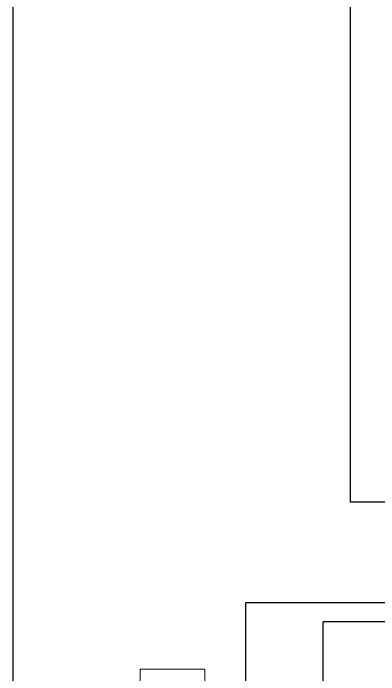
# Model space of a CAD drawing. Header units: millimetres. Extents: x -149347 to 251215, y -2929184 to -2541447.
# Drawn here: x -91598 to -81731, y -2671868 to -2654032 of the extents above; entities that cross this region are included whole.
import ezdxf

# ---------------------------------------------------------------- set-up
doc = ezdxf.new("R2010")
doc.units = ezdxf.units.MM

# ---------------------------------------------------------------- blocks, each defined once
blk = doc.blocks.new('mekteb')
at = {"color": 0, "lineweight": 25}
for p, q in [((99643, -1821466), (139843, -1821466)), ((99643, -1849866), (99643, -1821466)), ((139843, -1849866), (99643, -1849866))]:
    blk.add_line(p, q, dxfattribs=at)
at = {"color": 0, "lineweight": 25, "ltscale": 15}
for p in [(101643, -1849366), (139343, -1821966)]:
    blk.add_line(p, (101643, -1821966), dxfattribs=at)

msp = doc.modelspace()

# ---------------------------------------------------------------- linework, layer by layer
at = {"color": 3, "lineweight": 30, "ltscale": 15}
msp.add_lwpolyline([(-91597.80098, -2541447.34864), (251214.7936, -2541447.34864), (251214.7936, -2929183.96085), (-91597.80098, -2929183.96085)], close=True, dxfattribs=at)
at = {"color": 1, "lineweight": 15, "ltscale": 15}
msp.add_lwpolyline([(-88168.85446, -2671718.657), (-86422.26468, -2671718.657), (-86422.26468, -2677136.66738), (-88168.85446, -2677136.66738)], close=True, dxfattribs=at)

# ---------------------------------------------------------------- block references
at = {"lineweight": 15}
for p, xscale, yscale, zscale in [((-179619.03003, -864111.18122), 0.9747191058617483, 0.9747191058617483, 0.9747191058617483), ((-189445.16833, -766515.16798), 1.044984502239007, 1.044984502239007, 1.044984502239007)]:
    msp.add_blockref('mekteb', p, dxfattribs=dict(at, xscale=xscale, yscale=yscale, zscale=zscale))

doc.saveas('drawing.dxf')
